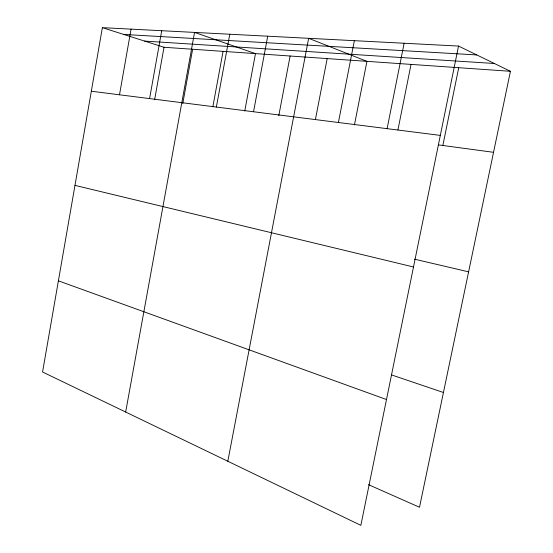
<?xml version="1.0" encoding="UTF-8"?>
<svg xmlns="http://www.w3.org/2000/svg" width="553" height="553" viewBox="0 0 553 553"><rect width="100%" height="100%" fill="white"/><g stroke="black" fill="none" stroke-linecap="round" stroke-linejoin="round"><path stroke-width="0.83" d="M102.374 27.65L42.56 372.003L360.853 525.35L458.527 46.058L102.374 27.65L164.013 47.261L510.44 71.296L419.506 507.26L368.492 484.677M119.503 94.791L131.068 29.136M149.593 98.6L161.725 30.719M154.612 99.74L164.013 47.261M125.662 412.04L194.552 32.413L255.486 53.606L244.751 111.022M182.773 103.515L192.624 49.252M212.85 106.77L223.059 51.36M216.361 107.054L229.792 34.238M253.537 111.754L267.714 36.194M278.795 115.646L290.111 56.012M227.815 461.257L308.643 38.309L366.936 61.342L354.452 124.888M315.397 119.628L327.176 58.583M338.401 122.496L354.355 40.673M387.114 128.662L404.125 43.245M397.925 129.948L411.038 64.397M442.842 145.487L458.727 67.708M123.665 34.424L476.783 54.934M144.603 41.088L494.396 63.491M91.328 91.224L440.319 135.395M438.591 144.914L493.539 152.31M414.439 259.157L468.605 271.848M74.98 185.373L413.506 266.981M391.628 374.941L443.444 392.506M58.397 280.827L386.492 399.536M458.527 46.058L510.44 71.296"/></g></svg>
